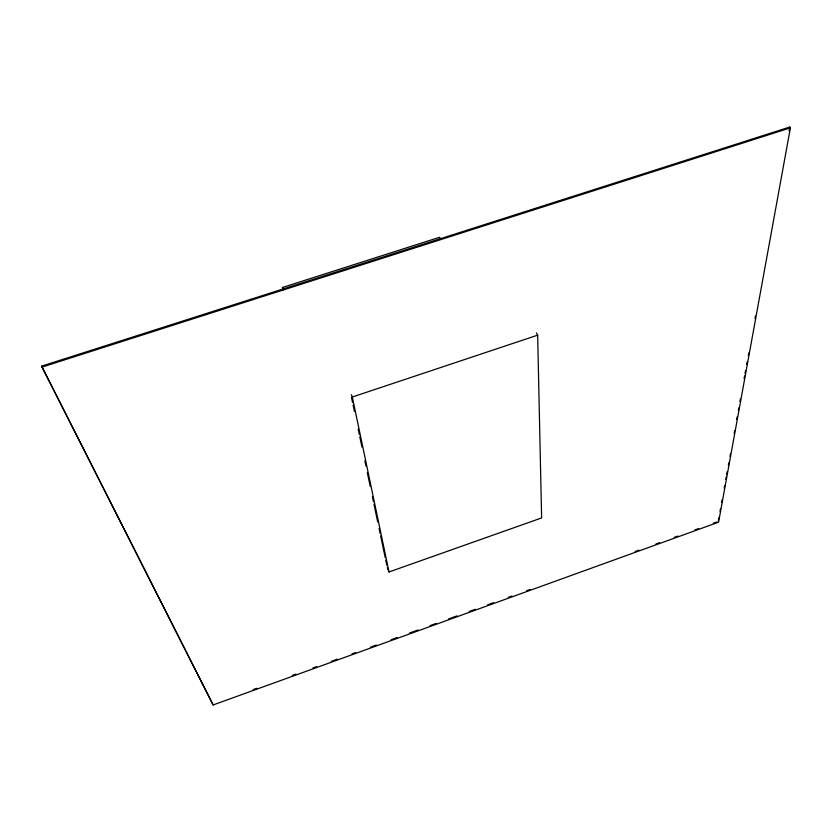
<?xml version="1.0" encoding="UTF-8"?>
<svg xmlns="http://www.w3.org/2000/svg" width="832" height="832" viewBox="0 0 832 832"><rect width="100%" height="100%" fill="white"/><g stroke="black" fill="none" stroke-linecap="round" stroke-linejoin="round"><path stroke-width="1.25" d="M718.401 520.208L718.869 517.65M720.023 511.274L720.491 508.716M721.646 502.33L722.114 499.782M724.194 488.29L724.662 485.742M725.816 479.357L726.284 476.809M726.742 474.25L727.21 471.702M728.364 465.317L728.832 462.758M729.986 456.383L730.454 453.825M734.157 433.399L734.625 430.851M736.705 419.359L737.173 416.811M738.327 410.426L738.795 407.878M739.95 401.492L740.418 398.934M744.12 378.518L744.588 375.96M745.046 373.412L745.514 370.854M746.668 364.468L747.136 361.92M748.29 355.534L748.758 352.986M755.009 318.521L755.477 315.962M789.079 130.874L789.776 127.046L41.6 366.153L213.148 704.954L718.578 522.184L790.4 127.837L789.776 127.046M253.198 689.582L256.859 688.262M292.25 675.47L295.911 674.138M312.998 667.961L316.659 666.64M331.302 661.346L337.407 659.142M352.05 653.848L355.711 652.517M370.354 647.223L376.459 645.018M391.102 639.725L397.207 637.52M409.406 633.11L417.955 630.022M430.154 625.612L436.259 623.397M448.458 618.987L457.007 615.898M469.206 611.489L475.311 609.284M487.521 604.874L493.615 602.67M508.258 597.366L511.919 596.045M526.573 590.751L530.234 589.43M635.18 551.481L638.841 550.16M655.928 543.982L659.589 542.662M674.232 537.368L677.893 536.037M694.98 529.87L698.641 528.538M713.284 523.245L716.945 521.924M387.358 567.736L389.012 571.969L541.622 517.93L537.659 335.161L536.474 332.966M389.012 571.969L352.321 397.01L537.659 335.161M41.829 367.162L790.4 127.837M283.098 289.983L282.464 287.477L439.618 237.276L440.534 239.086M41.6 366.153L213.148 704.954M351.364 394.68L352.321 397.01M282.464 287.477L283.213 289.37M351.489 397.436L352.56 402.522M353.09 405.059L354.432 411.414M358.176 429.208L359.247 434.294M359.788 436.831L361.93 447.002M364.874 460.98L365.945 466.066M367.286 472.42L370.23 486.398M372.372 496.569L373.443 501.644M373.974 504.192L377.718 521.986M379.059 528.341L380.13 533.416M380.671 535.964L385.216 557.565M385.757 560.113L386.828 565.188"/></g></svg>
